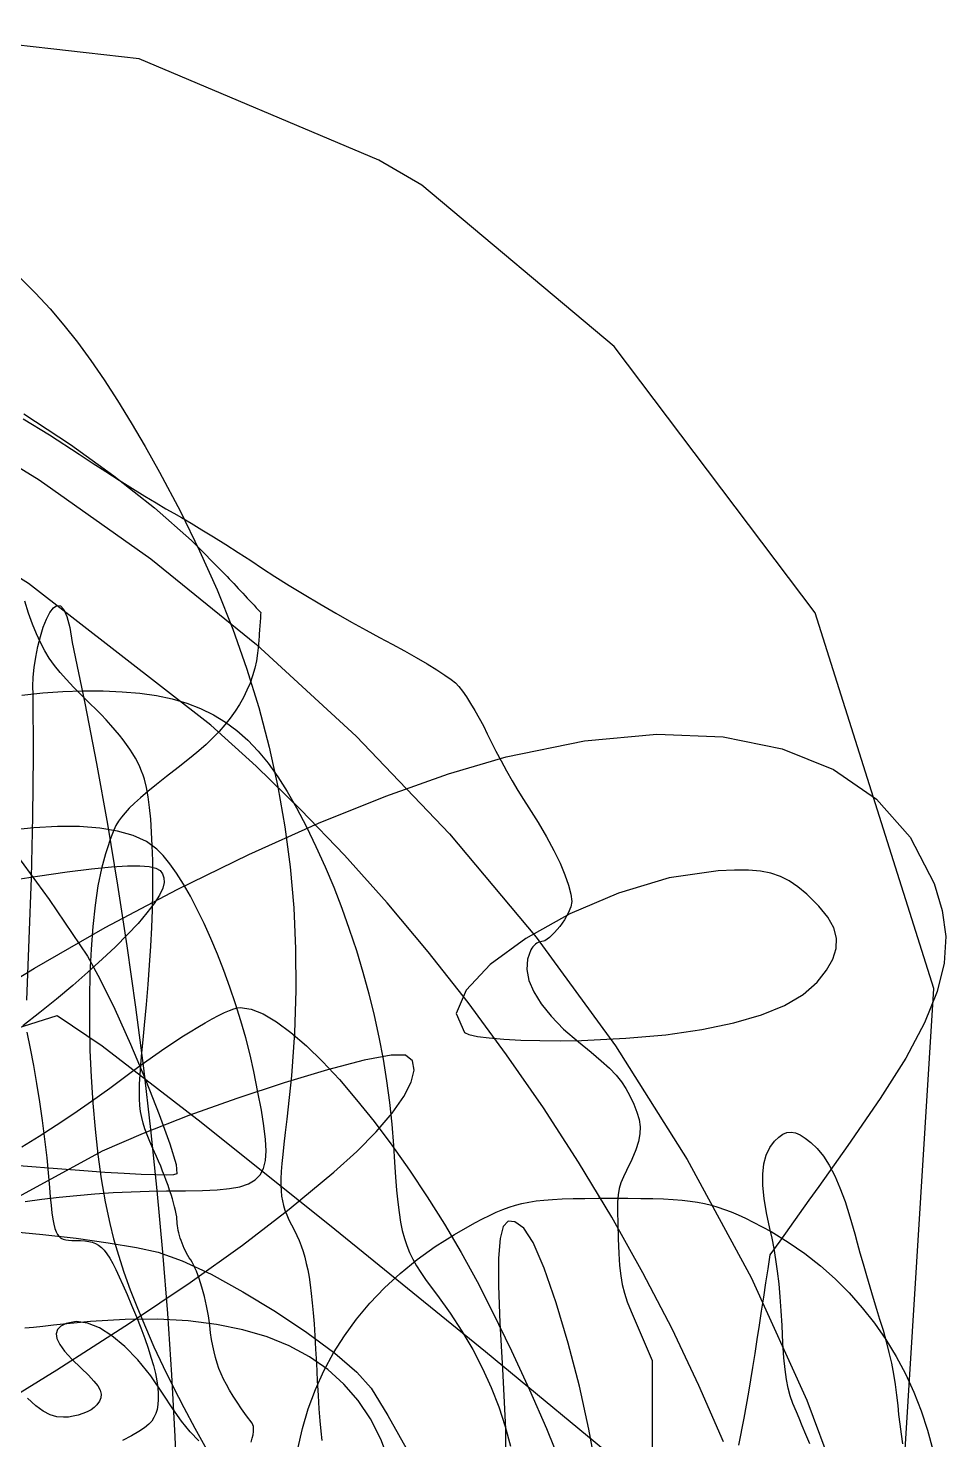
# Model space of a CAD drawing. Extents: x -75 to 75, y -75 to 75.
# Drawn here: x 42.74 to 75.1, y 24.55 to 74.33 of the extents above; entities that cross this region are included whole.
import ezdxf

# ---------------------------------------------------------------- set-up
doc = ezdxf.new("R2010")
doc.units = 0
for name, color, linetype in [('butterfly', 7, 'CONTINUOUS'), ('crown', 7, 'CONTINUOUS'), ('darth', 7, 'CONTINUOUS'), ('heart', 7, 'CONTINUOUS'), ('hellokitty', 7, 'CONTINUOUS'), ('ironman', 7, 'CONTINUOUS'), ('jackskellington', 7, 'CONTINUOUS'), ('mushroom', 7, 'CONTINUOUS'), ('nes', 7, 'CONTINUOUS'), ('stormtrooper', 7, 'CONTINUOUS'), ('thundercats', 7, 'CONTINUOUS')]:
    doc.layers.add(name, color=color, linetype=linetype)

msp = doc.modelspace()

# ---------------------------------------------------------------- linework, layer by layer
at = {"layer": 'butterfly', "color": 7}
for p, q in [((62.355072, 49.204818), (64.914842, 49.436263)), ((64.914842, 49.436263), (67.248859, 49.338594)), ((67.248859, 49.338594), (69.333152, 48.918921)), ((59.593534, 48.63715), (62.355072, 49.204818)), ((69.333152, 48.918921), (71.143743, 48.184345)), ((57.567155, 48.039381), (59.593534, 48.63715)), ((55.34901, 47.250827), (57.567155, 48.039381)), ((71.143743, 48.184345), (72.656655, 47.141974)), ((52.984183, 46.292643), (55.34901, 47.250827)), ((72.656655, 47.141974), (73.847918, 45.798909)), ((50.517772, 45.185985), (52.984183, 46.292643)), ((73.847918, 45.798909), (74.693549, 44.162263)), ((47.994869, 43.952008), (50.517772, 45.185985)), ((65.343021, 44.362294), (63.55846, 43.83061)), ((67.078826, 44.620567), (65.343021, 44.362294)), ((67.65356, 44.644217), (67.078826, 44.620567)), ((68.144102, 44.639758), (67.65356, 44.644217)), ((68.566115, 44.603052), (68.144102, 44.639758)), ((68.935256, 44.529906), (68.566115, 44.603052)), ((69.267191, 44.416145), (68.935256, 44.529906)), ((69.577579, 44.257592), (69.267191, 44.416145)), ((45.460567, 42.611867), (47.994869, 43.952008)), ((63.55846, 43.83061), (61.837587, 43.097196)), ((69.882089, 44.050071), (69.577579, 44.257592)), ((70.196374, 43.789411), (69.882089, 44.050071)), ((74.693549, 44.162263), (74.978175, 43.218515)), ((70.62647, 43.372196), (70.196374, 43.789411)), ((70.944777, 42.980331), (70.62647, 43.372196)), ((61.837587, 43.097196), (60.292852, 42.233726)), ((71.152289, 42.605404), (70.944777, 42.980331)), ((74.978175, 43.218515), (75.09992, 42.29704)), ((42.95996, 41.186715), (45.460567, 42.611867)), ((71.249994, 42.239006), (71.152289, 42.605404)), ((60.292852, 42.233726), (59.036698, 41.311875)), ((71.119992, 41.498159), (71.238903, 41.87273)), ((71.238903, 41.87273), (71.249994, 42.239006)), ((75.09992, 42.29704), (75.045214, 41.356686)), ((70.894259, 41.106883), (71.119992, 41.498159)), ((75.045214, 41.356686), (74.800494, 40.356316)), ((40.538138, 39.697708), (42.95996, 41.186715)), ((59.036698, 41.311875), (58.181579, 40.403317)), ((70.562707, 40.690498), (70.894259, 41.106883)), ((58.181579, 40.403317), (57.839932, 39.579728)), ((70.07109, 40.255754), (70.562707, 40.690498)), ((74.800494, 40.356316), (74.352187, 39.254774)), ((68.599558, 39.533822), (69.415383, 39.869869)), ((69.415383, 39.869869), (70.07109, 40.255754)), ((57.839932, 39.579728), (58.124211, 38.912783)), ((67.627593, 39.248596), (68.599558, 39.533822)), ((58.124211, 38.912783), (58.285343, 38.83883)), ((58.285343, 38.83883), (58.58197, 38.773831)), ((63.814593, 38.707692), (65.231134, 38.834548)), ((65.231134, 38.834548), (66.503457, 39.015176)), ((66.503457, 39.015176), (67.627593, 39.248596)), ((74.352187, 39.254774), (73.686732, 38.010922)), ((58.58197, 38.773831), (58.997147, 38.718927)), ((58.997147, 38.718927), (59.513913, 38.675256)), ((59.513913, 38.675256), (60.11532, 38.643949)), ((60.11532, 38.643949), (60.784407, 38.626141)), ((60.784407, 38.626141), (61.50422, 38.62298)), ((61.50422, 38.62298), (62.257816, 38.635593)), ((62.257816, 38.635593), (63.814593, 38.707692)), ((54.586282, 37.934479), (53.292652, 37.597241)), ((55.540803, 38.116747), (54.586282, 37.934479)), ((56.052912, 38.111385), (55.540803, 38.116747)), ((56.290388, 37.90751), (56.052912, 38.111385)), ((56.352463, 37.586739), (56.290388, 37.90751)), ((73.686732, 38.010922), (72.790561, 36.583614)), ((53.292652, 37.597241), (51.763227, 37.137684)), ((56.247716, 37.163045), (56.352463, 37.586739)), ((51.763227, 37.137684), (50.101317, 36.588469)), ((55.984721, 36.650394), (56.247716, 37.163045)), ((50.101317, 36.588469), (48.410221, 35.98225)), ((55.572065, 36.062756), (55.984721, 36.650394)), ((72.790561, 36.583614), (71.650106, 34.931697)), ((48.410221, 35.98225), (46.793254, 35.35168)), ((55.018319, 35.414102), (55.572065, 36.062756)), ((46.793254, 35.35168), (45.353726, 34.72942)), ((54.332065, 34.718405), (55.018319, 35.414102)), ((71.650106, 34.931697), (71.306385, 34.449416)), ((45.353726, 34.72942), (42.017117, 32.904574)), ((53.521878, 33.989637), (54.332065, 34.718405)), ((71.306385, 34.449416), (70.962664, 33.967129)), ((51.942766, 32.682632), (53.521878, 33.989637)), ((70.962664, 33.967129), (70.618945, 33.484845)), ((70.618945, 33.484845), (70.275224, 33.002564)), ((70.275224, 33.002564), (69.931503, 32.520278)), ((50.29441, 31.409124), (51.942766, 32.682632)), ((69.931503, 32.520278), (69.587782, 32.037994)), ((59.494301, 32.074821), (59.381243, 31.647827)), ((59.668887, 32.26122), (59.494301, 32.074821)), ((59.908756, 32.232036), (59.668887, 32.26122)), ((60.217671, 32.012292), (59.908756, 32.232036)), ((60.550064, 31.510495), (60.217671, 32.012292)), ((69.587782, 32.037994), (69.24406, 31.55571)), ((48.458899, 30.092088), (50.29441, 31.409124)), ((59.381243, 31.647827), (59.325947, 30.955217)), ((60.94178, 30.596594), (60.550064, 31.510495)), ((69.24406, 31.55571), (68.900339, 31.073426)), ((59.325947, 30.955217), (59.324536, 29.971972)), ((68.900339, 31.073426), (68.823631, 30.575831)), ((61.363603, 29.375763), (60.94178, 30.596594)), ((68.823631, 30.575831), (68.746923, 30.078237)), ((46.318325, 28.654513), (48.458899, 30.092088)), ((59.324536, 29.971972), (59.373476, 28.673075)), ((68.746923, 30.078237), (68.670221, 29.580645)), ((61.786321, 27.953166), (61.363603, 29.375763)), ((68.670221, 29.580645), (68.593513, 29.083054)), ((68.593513, 29.083054), (68.516805, 28.585462)), ((43.754779, 27.019377), (46.318325, 28.654513)), ((59.373476, 28.673075), (59.468893, 27.033508)), ((68.516805, 28.585462), (68.440097, 28.087868)), ((62.180724, 26.433972), (61.786321, 27.953166)), ((68.440097, 28.087868), (68.363392, 27.590276)), ((68.363392, 27.590276), (68.286686, 27.092681)), ((40.650352, 25.109661), (43.754779, 27.019377)), ((59.468893, 27.033508), (59.577856, 24.927729)), ((68.286686, 27.092681), (68.145646, 26.231726)), ((62.517599, 24.923352), (62.180724, 26.433972)), ((68.145646, 26.231726), (67.979722, 25.310011)), ((59.577856, 24.927729), (59.592362, 23.204427)), ((62.767729, 23.526479), (62.517599, 24.923352)), ((67.979722, 25.310011), (67.794999, 24.356184))]:
    msp.add_line(p, q, dxfattribs=at)
at = {"layer": 'crown', "color": 7}
for p, q in [((59.922102, 32.821126), (60.151422, 32.880543)), ((60.151422, 32.880543), (60.392276, 32.929683)), ((60.392276, 32.929683), (60.649968, 32.969502)), ((60.649968, 32.969502), (60.929805, 33.000939)), ((60.929805, 33.000939), (61.237086, 33.024928)), ((61.237086, 33.024928), (61.577121, 33.042425)), ((61.577121, 33.042425), (61.955212, 33.05442)), ((61.955212, 33.05442), (62.37666, 33.061786)), ((62.37666, 33.061786), (62.846771, 33.065539)), ((62.846771, 33.065539), (63.370852, 33.066386)), ((63.370852, 33.066386), (63.886436, 33.065257)), ((63.886436, 33.065257), (64.351069, 33.061221)), ((64.351069, 33.061221), (64.769757, 33.05346)), ((64.769757, 33.05346), (65.147509, 33.041099)), ((65.147509, 33.041099), (65.489322, 33.023319)), ((65.489322, 33.023319), (65.800216, 32.999245)), ((65.800216, 32.999245), (66.085178, 32.968023)), ((66.085178, 32.968023), (66.349228, 32.928797)), ((66.349228, 32.928797), (66.597366, 32.880723)), ((66.597366, 32.880723), (66.834602, 32.822944)), ((58.762889, 32.33683), (59.014098, 32.461804)), ((59.014098, 32.461804), (59.250315, 32.571777)), ((59.250315, 32.571777), (59.476854, 32.667691)), ((59.476854, 32.667691), (59.699014, 32.750489)), ((59.699014, 32.750489), (59.922102, 32.821126)), ((66.834602, 32.822944), (67.065937, 32.754612)), ((67.065937, 32.754612), (67.296377, 32.674868)), ((67.296377, 32.674868), (67.530932, 32.582858)), ((67.530932, 32.582858), (67.7746, 32.477733)), ((67.7746, 32.477733), (68.032396, 32.358638)), ((57.772314, 31.792505), (58.491397, 32.1959)), ((58.491397, 32.1959), (58.762889, 32.33683)), ((68.032396, 32.358638), (68.309318, 32.224718)), ((68.309318, 32.224718), (68.940672, 31.890586)), ((68.940672, 31.890586), (69.546447, 31.521894)), ((57.093598, 31.36107), (57.772314, 31.792505)), ((69.546447, 31.521894), (70.125649, 31.119978)), ((55.858952, 30.416576), (56.455668, 30.902216)), ((56.455668, 30.902216), (57.093598, 31.36107)), ((70.125649, 31.119978), (70.677289, 30.686186)), ((55.30388, 29.904772), (55.858952, 30.416576)), ((70.677289, 30.686186), (71.200368, 30.221849)), ((54.790873, 29.367429), (55.30388, 29.904772)), ((71.200368, 30.221849), (71.693902, 29.728315)), ((71.693902, 29.728315), (72.156887, 29.206921)), ((54.320358, 28.805183), (54.790873, 29.367429)), ((72.156887, 29.206921), (72.58834, 28.659006)), ((53.89276, 28.218658), (54.320358, 28.805183)), ((72.58834, 28.659006), (72.987261, 28.085915)), ((53.508506, 27.608482), (53.89276, 28.218658)), ((72.987261, 28.085915), (73.352657, 27.488983)), ((53.168019, 26.97528), (53.508506, 27.608482)), ((73.352657, 27.488983), (73.683543, 26.869554)), ((52.871731, 26.31968), (53.168019, 26.97528)), ((73.683543, 26.869554), (73.978917, 26.228971)), ((52.62006, 25.642313), (52.871731, 26.31968)), ((73.978917, 26.228971), (74.237791, 25.568569)), ((52.413433, 24.943799), (52.62006, 25.642313)), ((74.237791, 25.568569), (74.459169, 24.889694)), ((52.252285, 24.224776), (52.413433, 24.943799)), ((74.459169, 24.889694), (74.64206, 24.193683))]:
    msp.add_line(p, q, dxfattribs=at)
at = {"layer": 'darth', "color": 7}
for p, q in [((41.67698, 46.044361), (43.486392, 43.605444)), ((43.486392, 43.605444), (44.82837, 41.606521)), ((44.82837, 41.606521), (45.271278, 40.802854)), ((45.271278, 40.802854), (45.792415, 39.729771)), ((45.792415, 39.729771), (46.345698, 38.499576)), ((46.345698, 38.499576), (46.88505, 37.224561)), ((46.88505, 37.224561), (47.364388, 36.017028)), ((47.364388, 36.017028), (47.737632, 34.989276)), ((47.737632, 34.989276), (47.9587, 34.253602)), ((43.922459, 34.0944), (42.414077, 34.212612)), ((44.708307, 34.030308), (43.922459, 34.0944)), ((45.447887, 33.976968), (44.708307, 34.030308)), ((46.124554, 33.935089), (45.447887, 33.976968)), ((46.72166, 33.905373), (46.124554, 33.935089)), ((47.222557, 33.888525), (46.72166, 33.905373)), ((47.610595, 33.885251), (47.222557, 33.888525)), ((47.869128, 33.896286), (47.610595, 33.885251)), ((47.981503, 33.922307), (47.869128, 33.896286)), ((47.9587, 34.253602), (47.981503, 33.922307)), ((42.159157, 31.89942), (43.263453, 31.791399)), ((43.263453, 31.791399), (44.429223, 31.653127)), ((44.429223, 31.653127), (45.559534, 31.495122)), ((45.559534, 31.495122), (46.557458, 31.3279)), ((46.557458, 31.3279), (47.326053, 31.161979)), ((47.326053, 31.161979), (48.16847, 30.864742)), ((48.16847, 30.864742), (49.19045, 30.383948)), ((49.19045, 30.383948), (50.315921, 29.768205)), ((50.315921, 29.768205), (51.468802, 29.066112)), ((51.468802, 29.066112), (52.573016, 28.326266)), ((43.77134, 28.433711), (43.724517, 28.289893)), ((43.89019, 28.551988), (43.77134, 28.433711)), ((44.079914, 28.648152), (43.89019, 28.551988)), ((44.435217, 28.713887), (44.079914, 28.648152)), ((44.828494, 28.659387), (44.435217, 28.713887)), ((45.251099, 28.49094), (44.828494, 28.659387)), ((45.694383, 28.214836), (45.251099, 28.49094)), ((43.724517, 28.289893), (43.750876, 28.117094)), ((43.750876, 28.117094), (43.85157, 27.911888)), ((43.85157, 27.911888), (44.027753, 27.670833)), ((46.149703, 27.837361), (45.694383, 28.214836)), ((52.573016, 28.326266), (53.552488, 27.597275)), ((44.027753, 27.670833), (44.280582, 27.390502)), ((44.280582, 27.390502), (44.611208, 27.067456)), ((46.608407, 27.364809), (46.149703, 27.837361)), ((53.552488, 27.597275), (54.331139, 26.927737)), ((44.611208, 27.067456), (44.863594, 26.824632)), ((47.061851, 26.803466), (46.608407, 27.364809)), ((54.331139, 26.927737), (54.832896, 26.366256)), ((44.863594, 26.824632), (45.057368, 26.619547)), ((45.057368, 26.619547), (45.195606, 26.444987)), ((45.195606, 26.444987), (45.281384, 26.293736)), ((47.501389, 26.159621), (47.061851, 26.803466)), ((43.010799, 25.744424), (42.71654, 26.010235)), ((45.254754, 25.907698), (45.161482, 25.77754)), ((45.307879, 26.032305), (45.254754, 25.907698)), ((45.281384, 26.293736), (45.317785, 26.158579)), ((45.317785, 26.158579), (45.307879, 26.032305)), ((47.837237, 25.643151), (47.501389, 26.159621)), ((54.832896, 26.366256), (55.426429, 25.408103)), ((43.273833, 25.553805), (43.010799, 25.744424)), ((43.516948, 25.429114), (43.273833, 25.553805)), ((43.751455, 25.36109), (43.516948, 25.429114)), ((44.502948, 25.415395), (44.331828, 25.374975)), ((44.667345, 25.468874), (44.502948, 25.415395)), ((44.820208, 25.533621), (44.667345, 25.468874)), ((44.956724, 25.607843), (44.820208, 25.533621)), ((45.072086, 25.689746), (44.956724, 25.607843)), ((45.161482, 25.77754), (45.072086, 25.689746)), ((48.149544, 25.204747), (47.837237, 25.643151)), ((55.426429, 25.408103), (56.172063, 24.058183)), ((43.988657, 25.340488), (43.751455, 25.36109)), ((44.158795, 25.349406), (43.988657, 25.340488)), ((44.331828, 25.374975), (44.158795, 25.349406)), ((48.45247, 24.830811), (48.149544, 25.204747)), ((48.760182, 24.507754), (48.45247, 24.830811))]:
    msp.add_line(p, q, dxfattribs=at)
at = {"layer": 'heart', "color": 7}
for p, q in [((46.654875, 73.25872), (37.032861, 74.334692)), ((55.112722, 69.678025), (46.654875, 73.25872)), ((56.620847, 68.8049), (55.112722, 69.678025)), ((63.403, 63.107539), (56.620847, 68.8049)), ((70.499043, 53.713132), (63.403, 63.107539)), ((74.67425, 40.468025), (70.499043, 53.713132)), ((73.536542, 22.070664), (74.67425, 40.468025))]:
    msp.add_line(p, q, dxfattribs=at)
at = {"layer": 'hellokitty', "color": 7}
for p, q in [((42.518257, 50.815819), (43.254281, 50.887638)), ((43.254281, 50.887638), (43.967959, 50.935568)), ((43.967959, 50.935568), (44.660109, 50.959811)), ((44.660109, 50.959811), (45.380013, 50.960376)), ((45.380013, 50.960376), (46.053158, 50.934044)), ((46.053158, 50.934044), (46.682457, 50.879135)), ((46.682457, 50.879135), (47.270825, 50.794068)), ((47.270825, 50.794068), (47.821173, 50.677247)), ((47.821173, 50.677247), (48.336414, 50.527085)), ((48.336414, 50.527085), (48.819463, 50.34199)), ((48.819463, 50.34199), (49.273234, 50.120367)), ((49.273234, 50.120367), (49.70064, 49.860626)), ((49.70064, 49.860626), (50.104593, 49.56118)), ((50.104593, 49.56118), (50.488009, 49.22043)), ((50.488009, 49.22043), (50.8538, 48.836789)), ((50.8538, 48.836789), (51.204882, 48.408666)), ((51.204882, 48.408666), (51.544164, 47.934468)), ((51.544164, 47.934468), (51.874561, 47.412602)), ((51.874561, 47.412602), (52.198987, 46.841478)), ((52.198987, 46.841478), (52.553094, 46.162874)), ((42.937009, 46.131361), (42.036091, 46.033896)), ((43.778957, 46.179097), (42.937009, 46.131361)), ((44.556401, 46.176274), (43.778957, 46.179097)), ((45.263805, 46.122364), (44.556401, 46.176274)), ((45.895638, 46.016539), (45.263805, 46.122364)), ((46.446369, 45.858072), (45.895638, 46.016539)), ((46.91047, 45.646238), (46.446369, 45.858072)), ((52.553094, 46.162874), (52.890671, 45.467945)), ((47.282402, 45.380309), (46.91047, 45.646238)), ((47.506004, 45.15222), (47.282402, 45.380309)), ((52.890671, 45.467945), (53.211256, 44.758294)), ((47.737807, 44.867144), (47.506004, 45.15222)), ((47.975763, 44.529798), (47.737807, 44.867144)), ((48.217816, 44.144906), (47.975763, 44.529798)), ((53.211256, 44.758294), (53.514391, 44.035523)), ((48.461919, 43.717179), (48.217816, 44.144906)), ((53.514391, 44.035523), (53.79961, 43.301243)), ((48.706016, 43.25134), (48.461919, 43.717179)), ((48.948052, 42.752103), (48.706016, 43.25134)), ((53.79961, 43.301243), (54.066454, 42.557059)), ((49.18598, 42.224192), (48.948052, 42.752103)), ((54.066454, 42.557059), (54.31446, 41.804573)), ((49.417746, 41.672318), (49.18598, 42.224192)), ((49.641297, 41.101205), (49.417746, 41.672318)), ((54.31446, 41.804573), (54.54317, 41.045395)), ((49.854581, 40.515568), (49.641297, 41.101205)), ((54.54317, 41.045395), (54.752119, 40.281129)), ((50.055546, 39.920124), (49.854581, 40.515568)), ((50.242137, 39.319598), (50.055546, 39.920124)), ((54.752119, 40.281129), (54.940849, 39.513383)), ((54.940849, 39.513383), (55.108898, 38.74376)), ((50.412306, 38.718699), (50.242137, 39.319598)), ((50.564, 38.122152), (50.412306, 38.718699)), ((55.108898, 38.74376), (55.255803, 37.973864)), ((50.695163, 37.534669), (50.564, 38.122152)), ((55.255803, 37.973864), (55.381102, 37.205308)), ((50.842872, 36.810566), (50.695163, 37.534669)), ((55.381102, 37.205308), (55.484339, 36.439689)), ((50.964736, 36.174609), (50.842872, 36.810566)), ((55.484339, 36.439689), (55.565046, 35.678618)), ((51.056568, 35.621081), (50.964736, 36.174609)), ((51.114184, 35.144264), (51.056568, 35.621081)), ((55.565046, 35.678618), (55.622766, 34.923702)), ((51.133403, 34.738445), (51.114184, 35.144264)), ((55.622766, 34.923702), (55.65992, 34.337326)), ((51.039892, 34.11693), (51.110035, 34.397908)), ((51.110035, 34.397908), (51.133403, 34.738445)), ((50.742545, 33.710801), (50.91879, 33.8898)), ((50.91879, 33.8898), (51.039892, 34.11693)), ((55.65992, 34.337326), (55.696558, 33.813984)), ((48.887693, 33.337672), (49.402433, 33.361774)), ((49.402433, 33.361774), (49.841102, 33.40542)), ((49.841102, 33.40542), (50.207886, 33.474327)), ((50.207886, 33.474327), (50.506974, 33.574217)), ((50.506974, 33.574217), (50.742545, 33.710801)), ((55.696558, 33.813984), (55.734495, 33.347485)), ((42.633573, 32.950015), (43.220821, 33.029954)), ((43.220821, 33.029954), (43.831575, 33.102406)), ((43.831575, 33.102406), (44.459116, 33.166391)), ((44.459116, 33.166391), (45.096718, 33.220937)), ((45.096718, 33.220937), (45.737656, 33.265065)), ((45.737656, 33.265065), (46.37521, 33.297794)), ((46.37521, 33.297794), (47.002655, 33.318142)), ((47.002655, 33.318142), (47.613265, 33.325141)), ((47.613265, 33.325141), (48.292698, 33.327399)), ((48.292698, 33.327399), (48.887693, 33.337672)), ((55.734495, 33.347485), (55.775541, 32.931633)), ((55.775541, 32.931633), (55.821518, 32.560237)), ((55.821518, 32.560237), (55.874234, 32.227097)), ((55.874234, 32.227097), (55.935505, 31.926025)), ((55.935505, 31.926025), (56.007147, 31.650824)), ((56.007147, 31.650824), (56.090975, 31.3953)), ((56.090975, 31.3953), (56.188799, 31.153261)), ((56.188799, 31.153261), (56.302439, 30.918514)), ((56.302439, 30.918514), (56.433703, 30.684859)), ((56.433703, 30.684859), (56.584413, 30.446111)), ((56.584413, 30.446111), (56.756376, 30.19607)), ((56.756376, 30.19607), (56.951412, 29.928543)), ((56.951412, 29.928543), (57.171333, 29.637338)), ((57.171333, 29.637338), (57.623845, 29.013935)), ((57.623845, 29.013935), (58.039689, 28.377329)), ((42.924662, 28.508475), (42.626557, 28.479019)), ((43.260487, 28.545872), (42.924662, 28.508475)), ((43.636627, 28.590802), (43.260487, 28.545872)), ((44.935628, 28.722687), (43.636627, 28.590802)), ((46.15918, 28.791213), (44.935628, 28.722687)), ((47.307887, 28.796096), (46.15918, 28.791213)), ((48.382355, 28.73706), (47.307887, 28.796096)), ((49.383194, 28.613817), (48.382355, 28.73706)), ((50.31101, 28.42608), (49.383194, 28.613817)), ((51.166406, 28.173567), (50.31101, 28.42608)), ((51.949993, 27.855994), (51.166406, 28.173567)), ((58.039689, 28.377329), (58.418696, 27.728198)), ((52.662376, 27.473077), (51.949993, 27.855994)), ((53.304163, 27.02453), (52.662376, 27.473077)), ((58.418696, 27.728198), (58.760704, 27.067216)), ((53.87596, 26.51007), (53.304163, 27.02453)), ((58.760704, 27.067216), (59.065541, 26.395068)), ((54.378372, 25.929412), (53.87596, 26.51007)), ((59.065541, 26.395068), (59.333043, 25.71242)), ((54.812006, 25.282274), (54.378372, 25.929412)), ((59.333043, 25.71242), (59.563045, 25.019954)), ((55.177473, 24.56837), (54.812006, 25.282274)), ((59.563045, 25.019954), (59.755382, 24.318344)), ((55.475375, 23.787416), (55.177473, 24.56837))]:
    msp.add_line(p, q, dxfattribs=at)
at = {"layer": 'ironman', "color": 7}
for p, q in [((43.505642, 53.724367), (43.62954, 53.889075)), ((43.62954, 53.889075), (43.754633, 53.971627)), ((43.754633, 53.971627), (43.878026, 53.958081)), ((43.878026, 53.958081), (43.996824, 53.834513)), ((43.996824, 53.834513), (44.108133, 53.586978)), ((43.273001, 53.204237), (43.38583, 53.491443)), ((43.38583, 53.491443), (43.505642, 53.724367)), ((44.108133, 53.586978), (44.209061, 53.201542)), ((43.079862, 52.52273), (43.170046, 52.876684)), ((43.170046, 52.876684), (43.273001, 53.204237)), ((44.209061, 53.201542), (44.296714, 52.664264)), ((43.005341, 52.156304), (43.079862, 52.52273)), ((44.296714, 52.664264), (44.737082, 50.533213)), ((42.914866, 51.441787), (42.949376, 51.791342)), ((42.949376, 51.791342), (43.005341, 52.156304)), ((42.904706, 51.121575), (42.914866, 51.441787)), ((42.921781, 50.844639), (42.904706, 51.121575)), ((42.929796, 48.685162), (42.921781, 50.844639)), ((44.737082, 50.533213), (45.149984, 48.39738)), ((42.905892, 46.525838), (42.929796, 48.685162)), ((45.149984, 48.39738), (45.535534, 46.257027)), ((42.854807, 44.366654), (42.905892, 46.525838)), ((45.535534, 46.257027), (45.89384, 44.112417)), ((42.781262, 42.207592), (42.854807, 44.366654)), ((45.89384, 44.112417), (46.225014, 41.96382)), ((42.689983, 40.048637), (42.781262, 42.207592)), ((46.225014, 41.96382), (46.529171, 39.811492)), ((46.529171, 39.811492), (46.806414, 37.655703)), ((46.806414, 37.655703), (47.056864, 35.496714)), ((47.056864, 35.496714), (47.280624, 33.334788)), ((47.280624, 33.334788), (47.477813, 31.170191)), ((47.477813, 31.170191), (47.648537, 29.003188)), ((47.648537, 29.003188), (47.792911, 26.834039)), ((47.792911, 26.834039), (47.911041, 24.663011)), ((47.911041, 24.663011), (48.003045, 22.490365))]:
    msp.add_line(p, q, dxfattribs=at)
at = {"layer": 'jackskellington', "color": 7}
for p, q in [((42.560723, 60.561542), (43.494108, 59.988103)), ((43.494108, 59.988103), (44.538908, 59.309116)), ((44.538908, 59.309116), (45.000014, 59.006641)), ((45.000014, 59.006641), (45.476087, 58.699214)), ((45.476087, 58.699214), (45.95342, 58.395362)), ((45.95342, 58.395362), (46.418319, 58.103623)), ((46.418319, 58.103623), (46.857076, 57.832529)), ((46.857076, 57.832529), (47.255992, 57.590617)), ((47.255992, 57.590617), (47.601367, 57.386415)), ((47.601367, 57.386415), (47.879497, 57.228461)), ((47.879497, 57.228461), (48.153258, 57.073219)), ((48.153258, 57.073219), (48.486111, 56.876786)), ((48.486111, 56.876786), (48.865231, 56.647159)), ((48.865231, 56.647159), (49.277795, 56.392318)), ((49.277795, 56.392318), (49.710981, 56.120259)), ((49.710981, 56.120259), (50.151961, 55.838968)), ((50.151961, 55.838968), (50.587913, 55.556435)), ((50.587913, 55.556435), (51.006017, 55.280647)), ((51.006017, 55.280647), (51.44455, 54.994971)), ((51.44455, 54.994971), (51.939057, 54.684089)), ((51.939057, 54.684089), (52.47261, 54.357984)), ((52.47261, 54.357984), (53.02828, 54.026627)), ((53.02828, 54.026627), (53.589137, 53.7)), ((53.589137, 53.7), (54.138254, 53.388074)), ((54.138254, 53.388074), (54.658697, 53.100831)), ((54.658697, 53.100831), (55.133542, 52.848242)), ((55.133542, 52.848242), (55.578694, 52.612504)), ((55.578694, 52.612504), (56.014041, 52.373553)), ((56.014041, 52.373553), (56.428626, 52.137976)), ((56.428626, 52.137976), (56.81148, 51.912365)), ((56.81148, 51.912365), (57.151645, 51.703311)), ((57.151645, 51.703311), (57.438157, 51.517406)), ((57.438157, 51.517406), (57.660052, 51.361238)), ((57.660052, 51.361238), (57.806367, 51.241398)), ((57.806367, 51.241398), (57.923227, 51.11627)), ((57.923227, 51.11627), (58.054584, 50.950506)), ((58.054584, 50.950506), (58.196548, 50.750315)), ((58.196548, 50.750315), (58.345225, 50.521912)), ((58.345225, 50.521912), (58.496722, 50.271499)), ((58.496722, 50.271499), (58.647147, 50.00529)), ((58.647147, 50.00529), (58.792607, 49.729492)), ((58.792607, 49.729492), (58.929211, 49.450312)), ((58.929211, 49.450312), (59.069952, 49.160848)), ((59.069952, 49.160848), (59.234742, 48.839464)), ((59.234742, 48.839464), (59.417579, 48.496863)), ((59.417579, 48.496863), (59.612462, 48.143753)), ((59.612462, 48.143753), (59.813393, 47.790834)), ((59.813393, 47.790834), (60.014364, 47.448817)), ((60.014364, 47.448817), (60.209379, 47.128405)), ((60.209379, 47.128405), (60.392434, 46.840301)), ((60.392434, 46.840301), (60.723927, 46.314676)), ((60.723927, 46.314676), (61.020305, 45.80912)), ((61.020305, 45.80912), (61.278855, 45.329565)), ((61.278855, 45.329565), (61.496857, 44.88195)), ((61.496857, 44.88195), (61.671592, 44.472202)), ((61.671592, 44.472202), (61.800345, 44.106262)), ((61.800345, 44.106262), (61.880397, 43.790057)), ((61.876697, 43.345171), (61.786256, 43.126149)), ((61.909029, 43.529527), (61.876697, 43.345171)), ((61.880397, 43.790057), (61.909029, 43.529527)), ((61.651786, 42.890719), (61.487369, 42.657144)), ((61.786256, 43.126149), (61.651786, 42.890719)), ((61.307088, 42.443685), (61.125027, 42.268606)), ((61.487369, 42.657144), (61.307088, 42.443685)), ((60.463399, 41.825353), (60.344301, 41.49471)), ((60.497678, 41.881854), (60.463399, 41.825353)), ((60.537465, 41.934567), (60.497678, 41.881854)), ((60.581337, 41.982334), (60.537465, 41.934567)), ((60.627858, 42.024004), (60.581337, 41.982334)), ((60.675605, 42.058423), (60.627858, 42.024004)), ((60.723142, 42.084444), (60.675605, 42.058423)), ((60.769046, 42.100898), (60.723142, 42.084444)), ((60.811884, 42.106627), (60.769046, 42.100898)), ((60.955264, 42.150165), (60.811884, 42.106627)), ((61.125027, 42.268606), (60.955264, 42.150165)), ((60.344301, 41.49471), (60.323219, 41.135588)), ((60.323219, 41.135588), (60.398313, 40.751506)), ((60.398313, 40.751506), (60.567759, 40.345972)), ((60.567759, 40.345972), (60.829732, 39.922498)), ((60.829732, 39.922498), (61.182402, 39.484596)), ((61.182402, 39.484596), (61.623942, 39.035778)), ((61.623942, 39.035778), (62.152524, 38.579558)), ((62.152524, 38.579558), (62.59372, 38.22052)), ((62.59372, 38.22052), (62.952066, 37.915401)), ((62.952066, 37.915401), (63.24068, 37.649432)), ((63.24068, 37.649432), (63.472672, 37.407844)), ((63.472672, 37.407844), (63.661152, 37.175869)), ((63.661152, 37.175869), (63.819236, 36.938737)), ((63.819236, 36.938737), (63.960031, 36.681681)), ((63.960031, 36.681681), (64.096652, 36.389931)), ((64.096652, 36.389931), (64.210232, 36.105476)), ((64.210232, 36.105476), (64.28497, 35.843258)), ((64.28497, 35.843258), (64.319531, 35.590977)), ((64.319531, 35.590977), (64.312588, 35.336336)), ((69.355597, 35.322013), (69.499438, 35.381181)), ((69.499438, 35.381181), (69.645996, 35.397719)), ((69.645996, 35.397719), (69.799443, 35.371501)), ((69.799443, 35.371501), (69.963964, 35.302371)), ((64.262804, 35.067037), (64.168853, 34.77078)), ((64.312588, 35.336336), (64.262804, 35.067037)), ((68.770788, 34.590917), (68.894297, 34.856217)), ((68.894297, 34.856217), (69.05934, 35.076322)), ((69.05934, 35.076322), (69.210293, 35.220348)), ((69.210293, 35.220348), (69.355597, 35.322013)), ((69.963964, 35.302371), (70.143737, 35.190204)), ((70.143737, 35.190204), (70.342943, 35.034863)), ((70.342943, 35.034863), (70.568727, 34.816325)), ((64.029401, 34.435271), (63.843114, 34.048209)), ((64.168853, 34.77078), (64.029401, 34.435271)), ((68.688766, 34.279527), (68.770788, 34.590917)), ((70.568727, 34.816325), (70.783241, 34.549342)), ((70.783241, 34.549342), (70.98748, 34.231845)), ((63.843114, 34.048209), (63.731326, 33.817964)), ((68.648182, 33.921155), (68.688766, 34.279527)), ((68.649029, 33.514908), (68.648182, 33.921155)), ((70.98748, 34.231845), (71.182439, 33.861759)), ((71.182439, 33.861759), (71.369115, 33.437009)), ((63.585883, 33.410562), (63.546699, 33.188281)), ((63.646504, 33.612935), (63.585883, 33.410562)), ((63.731326, 33.817964), (63.646504, 33.612935)), ((68.691184, 33.059892), (68.649029, 33.514908)), ((71.369115, 33.437009), (71.548504, 32.955526)), ((63.526182, 32.923525), (63.521582, 32.593734)), ((63.546699, 33.188281), (63.526182, 32.923525)), ((68.774643, 32.555217), (68.691184, 33.059892)), ((71.548504, 32.955526), (71.721596, 32.415237)), ((63.521582, 32.593734), (63.530105, 32.176342)), ((68.899354, 31.999984), (68.774643, 32.555217)), ((71.721596, 32.415237), (71.889391, 31.814067)), ((63.530105, 32.176342), (63.549014, 31.648787)), ((68.977764, 31.659965), (68.899354, 31.999984)), ((63.549014, 31.648787), (63.572269, 31.121006)), ((69.048991, 31.295317), (68.977764, 31.659965)), ((71.889391, 31.814067), (71.974092, 31.497555)), ((71.974092, 31.497555), (72.073183, 31.13939)), ((63.572269, 31.121006), (63.599842, 30.692166)), ((69.113056, 30.905907), (69.048991, 31.295317)), ((69.169974, 30.491597), (69.113056, 30.905907)), ((72.073183, 31.13939), (72.183063, 30.751904)), ((63.599842, 30.692166), (63.637538, 30.334743)), ((69.219761, 30.05225), (69.169974, 30.491597)), ((72.183063, 30.751904), (72.300129, 30.347435)), ((63.637538, 30.334743), (63.691186, 30.021205)), ((63.691186, 30.021205), (63.766604, 29.724025)), ((69.262433, 29.587729), (69.219761, 30.05225)), ((72.300129, 30.347435), (72.420771, 29.938317)), ((72.420771, 29.938317), (72.54139, 29.53689)), ((63.766604, 29.724025), (63.869615, 29.415669)), ((63.869615, 29.415669), (64.00603, 29.068615)), ((69.29801, 29.097901), (69.262433, 29.587729)), ((72.54139, 29.53689), (72.658382, 29.155486)), ((64.00603, 29.068615), (64.181671, 28.655329)), ((69.326509, 28.582626), (69.29801, 29.097901)), ((72.658382, 29.155486), (72.768135, 28.806445)), ((64.181671, 28.655329), (64.252486, 28.491733)), ((64.252486, 28.491733), (64.323299, 28.328135)), ((69.358761, 27.95296), (69.326509, 28.582626)), ((72.768135, 28.806445), (72.889689, 28.409197)), ((72.889689, 28.409197), (72.999168, 28.016846)), ((64.323299, 28.328135), (64.394114, 28.164539)), ((64.394114, 28.164539), (64.464929, 28.00094)), ((64.464929, 28.00094), (64.535741, 27.837344)), ((69.392272, 27.439871), (69.358761, 27.95296)), ((72.999168, 28.016846), (73.096614, 27.629163)), ((64.535741, 27.837344), (64.606557, 27.673749)), ((64.606557, 27.673749), (64.677369, 27.51015)), ((64.677369, 27.51015), (64.748184, 27.346554)), ((69.430821, 27.020492), (69.392272, 27.439871)), ((73.096614, 27.629163), (73.182085, 27.245914)), ((64.748184, 27.346554), (64.748184, 27.069762)), ((64.748184, 27.069762), (64.748184, 26.792967)), ((69.478195, 26.671953), (69.430821, 27.020492)), ((73.182085, 27.245914), (73.255618, 26.86687)), ((64.748184, 26.792967), (64.748184, 26.516175)), ((64.748184, 26.516175), (64.748184, 26.239383)), ((69.538175, 26.371383), (69.478195, 26.671953)), ((73.255618, 26.86687), (73.317267, 26.491794)), ((73.317267, 26.491794), (73.367076, 26.12046)), ((64.748184, 26.239383), (64.748184, 25.96259)), ((64.748184, 25.96259), (64.748184, 25.685795)), ((69.614542, 26.095918), (69.538175, 26.371383)), ((69.711076, 25.822687), (69.614542, 26.095918)), ((73.367076, 26.12046), (73.4051, 25.752634)), ((64.748184, 25.685795), (64.748184, 25.409003)), ((64.748184, 25.409003), (64.748184, 25.132211)), ((69.831565, 25.528818), (69.711076, 25.822687)), ((69.926053, 25.307002), (69.831565, 25.528818)), ((73.4051, 25.752634), (73.436601, 25.437118)), ((73.436601, 25.437118), (73.477117, 25.099735)), ((64.748184, 25.132211), (64.748184, 24.855418)), ((70.039436, 25.038329), (69.926053, 25.307002)), ((70.167429, 24.733089), (70.039436, 25.038329)), ((73.477117, 25.099735), (73.524962, 24.750951)), ((64.748184, 24.855418), (64.748184, 24.578623)), ((64.748184, 24.578623), (64.748184, 24.301831)), ((70.305752, 24.401582), (70.167429, 24.733089)), ((73.524962, 24.750951), (73.578458, 24.401224))]:
    msp.add_line(p, q, dxfattribs=at)
at = {"layer": 'mushroom', "color": 7}
for p, q in [((42.590342, 60.72838), (44.227883, 59.656653)), ((44.227883, 59.656653), (45.764546, 58.551727)), ((45.764546, 58.551727), (47.190762, 57.418196)), ((47.190762, 57.418196), (48.496965, 56.260653)), ((48.496965, 56.260653), (49.673589, 55.083685)), ((49.673589, 55.083685), (49.752992, 54.998803)), ((49.752992, 54.998803), (49.832395, 54.913919)), ((49.832395, 54.913919), (49.911799, 54.829038)), ((49.911799, 54.829038), (49.991202, 54.744154)), ((49.991202, 54.744154), (50.070605, 54.659273)), ((50.070605, 54.659273), (50.150008, 54.574389)), ((50.150008, 54.574389), (50.229412, 54.489508)), ((50.229412, 54.489508), (50.308815, 54.404624)), ((50.308815, 54.404624), (50.388221, 54.319743)), ((50.388221, 54.319743), (50.467624, 54.234859)), ((50.467624, 54.234859), (50.547027, 54.149978)), ((50.547027, 54.149978), (50.626431, 54.065094)), ((50.626431, 54.065094), (50.705834, 53.980213)), ((50.705834, 53.980213), (50.785237, 53.895329)), ((50.785237, 53.895329), (50.86464, 53.810448)), ((50.86464, 53.810448), (50.944043, 53.725564)), ((50.912717, 53.292076), (50.907496, 53.219827)), ((50.917938, 53.364322), (50.912717, 53.292076)), ((50.923159, 53.436571), (50.917938, 53.364322)), ((50.92838, 53.50882), (50.923159, 53.436571)), ((50.933601, 53.581069), (50.92838, 53.50882)), ((50.938822, 53.653315), (50.933601, 53.581069)), ((50.944043, 53.725564), (50.938822, 53.653315)), ((50.876169, 52.786336), (50.870948, 52.71409)), ((50.88139, 52.858585), (50.876169, 52.786336)), ((50.886611, 52.930834), (50.88139, 52.858585)), ((50.891832, 53.003083), (50.886611, 52.930834)), ((50.897053, 53.075329), (50.891832, 53.003083)), ((50.902275, 53.147578), (50.897053, 53.075329)), ((50.907496, 53.219827), (50.902275, 53.147578)), ((50.83265, 52.294491), (50.78918, 52.023879)), ((50.860506, 52.569593), (50.83265, 52.294491)), ((50.865727, 52.641841), (50.860506, 52.569593)), ((50.870948, 52.71409), (50.865727, 52.641841)), ((50.78918, 52.023879), (50.73, 51.757617)), ((50.655034, 51.495565), (50.564195, 51.237591)), ((50.73, 51.757617), (50.655034, 51.495565)), ((50.457402, 50.983552), (50.334573, 50.733311)), ((50.564195, 51.237591), (50.457402, 50.983552)), ((50.195624, 50.486731), (50.040472, 50.243675)), ((50.334573, 50.733311), (50.195624, 50.486731)), ((49.869034, 50.004004), (49.681229, 49.76758)), ((50.040472, 50.243675), (49.869034, 50.004004)), ((49.25618, 49.303923), (49.018771, 49.076415)), ((49.47697, 49.534264), (49.25618, 49.303923)), ((49.681229, 49.76758), (49.47697, 49.534264)), ((48.764664, 48.851603), (48.493776, 48.629347)), ((49.018771, 49.076415), (48.764664, 48.851603)), ((48.493776, 48.629347), (48.02709, 48.260121)), ((47.619872, 47.937016), (47.267312, 47.654597)), ((48.02709, 48.260121), (47.619872, 47.937016)), ((46.964597, 47.407438), (46.70692, 47.190107)), ((47.267312, 47.654597), (46.964597, 47.407438)), ((46.307423, 46.823212), (46.155983, 46.662789)), ((46.489465, 46.997177), (46.307423, 46.823212)), ((46.70692, 47.190107), (46.489465, 46.997177)), ((45.925669, 46.360842), (45.83717, 46.208456)), ((46.030334, 46.510476), (45.925669, 46.360842)), ((46.155983, 46.662789), (46.030334, 46.510476)), ((45.689444, 45.873718), (45.62059, 45.6805)), ((45.760033, 46.047891), (45.689444, 45.873718)), ((45.83717, 46.208456), (45.760033, 46.047891)), ((45.548663, 45.462817), (45.46885, 45.215231)), ((45.62059, 45.6805), (45.548663, 45.462817)), ((45.46885, 45.215231), (45.325453, 44.692816)), ((45.325453, 44.692816), (45.202938, 44.085228)), ((45.202938, 44.085228), (45.101191, 43.402369)), ((45.101191, 43.402369), (45.020097, 42.654135)), ((45.020097, 42.654135), (44.959544, 41.850426)), ((44.959544, 41.850426), (44.919423, 41.00114)), ((44.919423, 41.00114), (44.899611, 40.116176)), ((44.899611, 40.116176), (44.899893, 39.205433)), ((44.899893, 39.205433), (44.920383, 38.278813)), ((44.920383, 38.278813), (44.960853, 37.346207)), ((44.960853, 37.346207), (45.02119, 36.417521)), ((45.02119, 36.417521), (45.101281, 35.502652)), ((45.101281, 35.502652), (45.201016, 34.611496)), ((45.201016, 34.611496), (45.32028, 33.753956)), ((45.32028, 33.753956), (45.458959, 32.939928)), ((45.458959, 32.939928), (45.616944, 32.179311)), ((45.616944, 32.179311), (45.754042, 31.634207)), ((45.754042, 31.634207), (45.921546, 31.059984)), ((45.921546, 31.059984), (46.118382, 30.458904)), ((46.118382, 30.458904), (46.343471, 29.833223)), ((46.343471, 29.833223), (46.595727, 29.185198)), ((46.595727, 29.185198), (46.874077, 28.517085)), ((46.874077, 28.517085), (47.177438, 27.831144)), ((47.177438, 27.831144), (47.504728, 27.129627)), ((47.504728, 27.129627), (47.854873, 26.414795)), ((47.854873, 26.414795), (48.226791, 25.688905)), ((48.226791, 25.688905), (48.619402, 24.954213)), ((48.619402, 24.954213), (49.031627, 24.212976))]:
    msp.add_line(p, q, dxfattribs=at)
at = {"layer": 'nes', "color": 7}
for p, q in [((42.353684, 39.064113), (43.759233, 39.517261)), ((43.759233, 39.517261), (45.353687, 38.437416)), ((45.353687, 38.437416), (48.837785, 35.745262)), ((48.837785, 35.745262), (53.560797, 31.973774)), ((53.560797, 31.973774), (58.871987, 27.655938)), ((58.871987, 27.655938), (64.120632, 23.32473))]:
    msp.add_line(p, q, dxfattribs=at)
at = {"layer": 'stormtrooper', "color": 7}
for p, q in [((42.476124, 65.524041), (43.003927, 64.992558)), ((43.003927, 64.992558), (43.510976, 64.44096)), ((43.510976, 64.44096), (44.001871, 63.864047)), ((44.001871, 63.864047), (44.481208, 63.256617)), ((44.481208, 63.256617), (44.953592, 62.613472)), ((44.953592, 62.613472), (45.423619, 61.929408)), ((45.423619, 61.929408), (45.895884, 61.199228)), ((45.895884, 61.199228), (46.37499, 60.417727)), ((46.37499, 60.417727), (46.865537, 59.579708)), ((46.865537, 59.579708), (47.37212, 58.679969)), ((47.37212, 58.679969), (48.111523, 57.29025)), ((48.111523, 57.29025), (48.787829, 55.90544)), ((48.787829, 55.90544), (49.401456, 54.523423)), ((49.401456, 54.523423), (49.952814, 53.142094)), ((42.75659, 53.700039), (42.618505, 54.132059)), ((42.892503, 53.316124), (42.75659, 53.700039)), ((43.029878, 52.972973), (42.892503, 53.316124)), ((43.172343, 52.663248), (43.029878, 52.972973)), ((49.952814, 53.142094), (50.44232, 51.759341)), ((43.323535, 52.379609), (43.172343, 52.663248)), ((43.487083, 52.114721), (43.323535, 52.379609)), ((43.666622, 51.861246), (43.487083, 52.114721)), ((43.865777, 51.611843), (43.666622, 51.861246)), ((44.088185, 51.359175), (43.865777, 51.611843)), ((44.337478, 51.095904), (44.088185, 51.359175)), ((50.44232, 51.759341), (50.870389, 50.373057)), ((44.617284, 50.81469), (44.337478, 51.095904)), ((44.931237, 50.508199), (44.617284, 50.81469)), ((45.12901, 50.313689), (44.931237, 50.508199)), ((45.315838, 50.123578), (45.12901, 50.313689)), ((50.870389, 50.373057), (51.237439, 48.981129)), ((45.491823, 49.937724), (45.315838, 50.123578)), ((45.657064, 49.755987), (45.491823, 49.937724)), ((45.811663, 49.578226), (45.657064, 49.755987)), ((45.955723, 49.404301), (45.811663, 49.578226)), ((46.089341, 49.234067), (45.955723, 49.404301)), ((46.212622, 49.067393), (46.089341, 49.234067)), ((46.325663, 48.904127), (46.212622, 49.067393)), ((46.428567, 48.744135), (46.325663, 48.904127)), ((51.237439, 48.981129), (51.543881, 47.581447)), ((46.521432, 48.587276), (46.428567, 48.744135)), ((46.604363, 48.433406), (46.521432, 48.587276)), ((46.677461, 48.282386), (46.604363, 48.433406)), ((46.740823, 48.134075), (46.677461, 48.282386)), ((46.79455, 47.988333), (46.740823, 48.134075)), ((46.838746, 47.845018), (46.79455, 47.988333)), ((46.908133, 47.555949), (46.838746, 47.845018)), ((46.968354, 47.223082), (46.908133, 47.555949)), ((51.543881, 47.581447), (51.790132, 46.171908)), ((47.019405, 46.848581), (46.968354, 47.223082)), ((47.061287, 46.434606), (47.019405, 46.848581)), ((47.09399, 45.983327), (47.061287, 46.434606)), ((47.117528, 45.496903), (47.09399, 45.983327)), ((51.790132, 46.171908), (51.976607, 44.750395)), ((47.131865, 44.977502), (47.117528, 45.496903)), ((47.137029, 44.427284), (47.131865, 44.977502)), ((47.133022, 43.848412), (47.137029, 44.427284)), ((51.976607, 44.750395), (52.10372, 43.314801)), ((47.119814, 43.243054), (47.133022, 43.848412)), ((52.10372, 43.314801), (52.171885, 41.863016)), ((47.097434, 42.613371), (47.119814, 43.243054)), ((47.065859, 41.961531), (47.097434, 42.613371)), ((47.025092, 41.28969), (47.065859, 41.961531)), ((52.171885, 41.863016), (52.181509, 40.392931)), ((46.975133, 40.60002), (47.025092, 41.28969)), ((46.915976, 39.894679), (46.975133, 40.60002)), ((52.181509, 40.392931), (52.133029, 38.902434)), ((46.847622, 39.175834), (46.915976, 39.894679)), ((42.692241, 38.918543), (42.812058, 38.346321)), ((46.795332, 38.652289), (46.847622, 39.175834)), ((52.133029, 38.902434), (52.026848, 37.389421)), ((42.812058, 38.346321), (42.927662, 37.74359)), ((46.750808, 38.189792), (46.795332, 38.652289)), ((46.714633, 37.781936), (46.750808, 38.189792)), ((42.927662, 37.74359), (43.037698, 37.116529)), ((46.669619, 37.104512), (46.68737, 37.422311)), ((46.68737, 37.422311), (46.714633, 37.781936)), ((52.026848, 37.389421), (51.863379, 35.851775)), ((43.037698, 37.116529), (43.140811, 36.47131)), ((46.66197, 36.822132), (46.669619, 37.104512)), ((43.140811, 36.47131), (43.235654, 35.814113)), ((46.66499, 36.568761), (46.66197, 36.822132)), ((46.679242, 36.337994), (46.66499, 36.568761)), ((46.705348, 36.123423), (46.679242, 36.337994)), ((46.74386, 35.918637), (46.705348, 36.123423)), ((46.795363, 35.717232), (46.74386, 35.918637)), ((51.863379, 35.851775), (51.806599, 35.388547)), ((43.235654, 35.814113), (43.320871, 35.151114)), ((46.86044, 35.512801), (46.795363, 35.717232)), ((46.939671, 35.298933), (46.86044, 35.512801)), ((51.806599, 35.388547), (51.758037, 34.977448)), ((43.320871, 35.151114), (43.395113, 34.48849)), ((47.033637, 35.069224), (46.939671, 35.298933)), ((47.142919, 34.817267), (47.033637, 35.069224)), ((51.758037, 34.977448), (51.718029, 34.61354)), ((43.395113, 34.48849), (43.457027, 33.832416)), ((47.268099, 34.536651), (47.142919, 34.817267)), ((47.341937, 34.368621), (47.268099, 34.536651)), ((47.413706, 34.19845), (47.341937, 34.368621)), ((51.718029, 34.61354), (51.686906, 34.291871)), ((47.483031, 34.027305), (47.413706, 34.19845)), ((47.549542, 33.856366), (47.483031, 34.027305)), ((47.61287, 33.686801), (47.549542, 33.856366)), ((51.665005, 34.007501), (51.652644, 33.755488)), ((51.686906, 34.291871), (51.665005, 34.007501)), ((43.457027, 33.832416), (43.490411, 33.443288)), ((43.490411, 33.443288), (43.521082, 33.10196)), ((47.672639, 33.519785), (47.61287, 33.686801)), ((47.728482, 33.356491), (47.672639, 33.519785)), ((51.652644, 33.755488), (51.650104, 33.530881)), ((51.650104, 33.530881), (51.657837, 33.328743)), ((43.521082, 33.10196), (43.550383, 32.805277)), ((47.780022, 33.198094), (47.728482, 33.356491)), ((47.82689, 33.045767), (47.780022, 33.198094)), ((47.868719, 32.900682), (47.82689, 33.045767)), ((47.905128, 32.764013), (47.868719, 32.900682)), ((51.657837, 33.328743), (51.676125, 33.144124)), ((51.676125, 33.144124), (51.705301, 32.972084)), ((51.705301, 32.972084), (51.745693, 32.807679)), ((43.550383, 32.805277), (43.579661, 32.550089)), ((43.579661, 32.550089), (43.610251, 32.33324)), ((47.935752, 32.636934), (47.905128, 32.764013)), ((47.960221, 32.520619), (47.935752, 32.636934)), ((47.97817, 32.416239), (47.960221, 32.520619)), ((47.989205, 32.324969), (47.97817, 32.416239)), ((51.745693, 32.807679), (51.797633, 32.64596)), ((51.797633, 32.64596), (51.861452, 32.481988)), ((51.861452, 32.481988), (51.937485, 32.310815)), ((43.610251, 32.33324), (43.643499, 32.151582)), ((43.643499, 32.151582), (43.680747, 32.00196)), ((43.680747, 32.00196), (43.72334, 31.881219)), ((43.72334, 31.881219), (43.772616, 31.786206)), ((47.992959, 32.247984), (47.989205, 32.324969)), ((47.995499, 32.175828), (47.992959, 32.247984)), ((48.00278, 32.098734), (47.995499, 32.175828)), ((48.014633, 32.017391), (48.00278, 32.098734)), ((48.030805, 31.932502), (48.014633, 32.017391)), ((48.05104, 31.844762), (48.030805, 31.932502)), ((51.937485, 32.310815), (52.026064, 32.127498)), ((52.026064, 32.127498), (52.127523, 31.927094)), ((52.127523, 31.927094), (52.214376, 31.750014)), ((43.772616, 31.786206), (43.829921, 31.713771)), ((43.829921, 31.713771), (43.896599, 31.660761)), ((43.896599, 31.660761), (43.973987, 31.624024)), ((43.973987, 31.624024), (44.063432, 31.600402)), ((44.063432, 31.600402), (44.166274, 31.586743)), ((44.166274, 31.586743), (44.283853, 31.579913)), ((44.283853, 31.579913), (44.417519, 31.576724)), ((44.417519, 31.576724), (44.587499, 31.571926)), ((44.587499, 31.571926), (44.74002, 31.561738)), ((44.74002, 31.561738), (44.877485, 31.543394)), ((44.877485, 31.543394), (45.002295, 31.51409)), ((45.002295, 31.51409), (45.116854, 31.471054)), ((45.116854, 31.471054), (45.223563, 31.411508)), ((45.223563, 31.411508), (45.324824, 31.33267)), ((48.075113, 31.754863), (48.05104, 31.844762)), ((48.102771, 31.663505), (48.075113, 31.754863)), ((48.133754, 31.571382), (48.102771, 31.663505)), ((48.167823, 31.479191), (48.133754, 31.571382)), ((48.204735, 31.387629), (48.167823, 31.479191)), ((48.244244, 31.297389), (48.204735, 31.387629)), ((52.214376, 31.750014), (52.294008, 31.570309)), ((52.294008, 31.570309), (52.366872, 31.385242)), ((52.366872, 31.385242), (52.433426, 31.192072)), ((45.324824, 31.33267), (45.42304, 31.231755)), ((45.42304, 31.231755), (45.520613, 31.105986)), ((45.520613, 31.105986), (45.619944, 30.952581)), ((45.619944, 30.952581), (45.723437, 30.768758)), ((48.286106, 31.209169), (48.244244, 31.297389)), ((48.33007, 31.123667), (48.286106, 31.209169)), ((48.375895, 31.041574), (48.33007, 31.123667)), ((48.423336, 30.963593), (48.375895, 31.041574)), ((48.472144, 30.890413), (48.423336, 30.963593)), ((48.521947, 30.8123), (48.472144, 30.890413)), ((52.433426, 31.192072), (52.494124, 30.988059)), ((52.494124, 30.988059), (52.549422, 30.770466)), ((45.723437, 30.768758), (45.833493, 30.551735)), ((45.833493, 30.551735), (45.952514, 30.298734)), ((48.572301, 30.719847), (48.521947, 30.8123)), ((48.622867, 30.614231), (48.572301, 30.719847)), ((48.673298, 30.496643), (48.622867, 30.614231)), ((48.723251, 30.36826), (48.673298, 30.496643)), ((52.549422, 30.770466), (52.599773, 30.536549)), ((52.599773, 30.536549), (52.645632, 30.283571)), ((45.952514, 30.298734), (46.082904, 30.00697)), ((46.082904, 30.00697), (46.227063, 29.673666)), ((48.77238, 30.23027), (48.723251, 30.36826)), ((48.820344, 30.083853), (48.77238, 30.23027)), ((48.866795, 29.930197), (48.820344, 30.083853)), ((48.911394, 29.770479), (48.866795, 29.930197)), ((52.645632, 30.283571), (52.68746, 30.00879)), ((52.68746, 30.00879), (52.725704, 29.709468)), ((46.227063, 29.673666), (46.387393, 29.296035)), ((48.953795, 29.605887), (48.911394, 29.770479)), ((48.993654, 29.437604), (48.953795, 29.605887)), ((49.030628, 29.266811), (48.993654, 29.437604)), ((52.725704, 29.709468), (52.760824, 29.382867)), ((52.760824, 29.382867), (52.793276, 29.026242)), ((46.387393, 29.296035), (46.55936, 28.88057)), ((46.55936, 28.88057), (46.713673, 28.490127)), ((49.064373, 29.094692), (49.030628, 29.266811)), ((49.094545, 28.922432), (49.064373, 29.094692)), ((49.120792, 28.751214), (49.094545, 28.922432)), ((52.793276, 29.026242), (52.823514, 28.636857)), ((46.713673, 28.490127), (46.850472, 28.123916)), ((49.142777, 28.582222), (49.120792, 28.751214)), ((49.175433, 28.323481), (49.142777, 28.582222)), ((52.823514, 28.636857), (52.85199, 28.211975)), ((46.850472, 28.123916), (46.969894, 27.781143)), ((49.210798, 28.082926), (49.175433, 28.323481)), ((49.250033, 27.857882), (49.210798, 28.082926)), ((52.85199, 28.211975), (52.879168, 27.748851)), ((46.969894, 27.781143), (47.072073, 27.461027)), ((47.072073, 27.461027), (47.157152, 27.162771)), ((49.294294, 27.645682), (49.250033, 27.857882)), ((49.344738, 27.44365), (49.294294, 27.645682)), ((49.402523, 27.249114), (49.344738, 27.44365)), ((52.879168, 27.748851), (52.905499, 27.244746)), ((47.157152, 27.162771), (47.22526, 26.885592)), ((47.22526, 26.885592), (47.27654, 26.6287)), ((49.468809, 27.059402), (49.402523, 27.249114)), ((49.544746, 26.871843), (49.468809, 27.059402)), ((52.905499, 27.244746), (52.935897, 26.642576)), ((47.27654, 26.6287), (47.311127, 26.391303)), ((47.311127, 26.391303), (47.329161, 26.172614)), ((49.631501, 26.683764), (49.544746, 26.871843)), ((49.730223, 26.492494), (49.631501, 26.683764)), ((49.842076, 26.295358), (49.730223, 26.492494)), ((52.935897, 26.642576), (52.964862, 26.109382)), ((47.330854, 25.971844), (47.316178, 25.788202)), ((47.329161, 26.172614), (47.330854, 25.971844)), ((49.968212, 26.089686), (49.842076, 26.295358)), ((50.109792, 25.872807), (49.968212, 26.089686)), ((52.964862, 26.109382), (52.994111, 25.637769)), ((47.238542, 25.469159), (47.175849, 25.332174)), ((47.285362, 25.620904), (47.238542, 25.469159)), ((47.316178, 25.788202), (47.285362, 25.620904)), ((50.267972, 25.642045), (50.109792, 25.872807)), ((50.443909, 25.394731), (50.267972, 25.642045)), ((50.638761, 25.128192), (50.443909, 25.394731)), ((52.994111, 25.637769), (53.025359, 25.220332)), ((46.844291, 24.971127), (46.642446, 24.83494)), ((46.994307, 25.095183), (46.844291, 24.971127)), ((47.097422, 25.209164), (46.994307, 25.095183)), ((47.175849, 25.332174), (47.097422, 25.209164)), ((50.666955, 25.075907), (50.638761, 25.128192)), ((50.684311, 25.009833), (50.666955, 25.075907)), ((50.690803, 24.929809), (50.684311, 25.009833)), ((50.686343, 24.835671), (50.690803, 24.929809)), ((53.025359, 25.220332), (53.060321, 24.849675)), ((46.383846, 24.684569), (46.063563, 24.517962)), ((46.642446, 24.83494), (46.383846, 24.684569)), ((50.606856, 24.466925), (50.644433, 24.604393)), ((50.644433, 24.604393), (50.670906, 24.727253)), ((50.670906, 24.727253), (50.686343, 24.835671)), ((53.060321, 24.849675), (53.100709, 24.5184))]:
    msp.add_line(p, q, dxfattribs=at)
at = {"layer": 'thundercats', "color": 7}
for p, q in [((39.01037, 60.943338), (43.130137, 58.401627)), ((42.757118, 54.750408), (35.946585, 58.926242)), ((43.130137, 58.401627), (47.062446, 55.616921)), ((47.062446, 55.616921), (50.7942, 52.60051)), ((49.180637, 49.755628), (42.757118, 54.750408)), ((50.7942, 52.60051), (54.312298, 49.363701)), ((50.785528, 48.302999), (49.180637, 49.755628)), ((54.312298, 49.363701), (57.603644, 45.917784)), ((52.359422, 46.770276), (50.785528, 48.302999)), ((53.898013, 45.163901), (52.359422, 46.770276)), ((57.603644, 45.917784), (60.655135, 42.274064)), ((55.396996, 43.490312), (53.898013, 45.163901)), ((41.844485, 44.243701), (43.072846, 44.428148)), ((43.072846, 44.428148), (44.111266, 44.573797)), ((44.111266, 44.573797), (44.975588, 44.682023)), ((44.975588, 44.682023), (45.681657, 44.75419)), ((45.681657, 44.75419), (46.24532, 44.791667)), ((46.24532, 44.791667), (46.682417, 44.795815)), ((46.682417, 44.795815), (47.008799, 44.768016)), ((47.008799, 44.768016), (47.240309, 44.709636)), ((47.240309, 44.709636), (47.392788, 44.622037)), ((47.392788, 44.622037), (47.482085, 44.506591)), ((47.482085, 44.506591), (47.524043, 44.364664)), ((47.524043, 44.364664), (47.534514, 44.197628)), ((47.494057, 44.002333), (47.376342, 43.756131)), ((47.534514, 44.197628), (47.494057, 44.002333)), ((47.18685, 43.464119), (46.931052, 43.131401)), ((47.376342, 43.756131), (47.18685, 43.464119)), ((56.852066, 41.755955), (55.396996, 43.490312)), ((46.931052, 43.131401), (46.614433, 42.763076)), ((46.24247, 42.364248), (45.820638, 41.940012)), ((46.614433, 42.763076), (46.24247, 42.364248)), ((45.820638, 41.940012), (45.354421, 41.495469)), ((60.655135, 42.274064), (63.453676, 38.443834)), ((45.354421, 41.495469), (44.849294, 41.035721)), ((58.258919, 39.96727), (56.852066, 41.755955)), ((44.849294, 41.035721), (44.31074, 40.565869)), ((44.31074, 40.565869), (43.744233, 40.091013)), ((43.744233, 40.091013), (43.155252, 39.616253)), ((59.613247, 38.1307), (58.258919, 39.96727)), ((43.155252, 39.616253), (42.549276, 39.146692)), ((48.987035, 39.258872), (49.23052, 39.394926)), ((49.23052, 39.394926), (49.455053, 39.513363)), ((49.455053, 39.513363), (49.658614, 39.612979)), ((49.658614, 39.612979), (49.83918, 39.69256)), ((49.83918, 39.69256), (49.994727, 39.750901)), ((49.994727, 39.750901), (50.123231, 39.786794)), ((50.123231, 39.786794), (50.222672, 39.799014)), ((50.222672, 39.799014), (50.599797, 39.740236)), ((50.599797, 39.740236), (51.026876, 39.568414)), ((51.026876, 39.568414), (51.498297, 39.290312)), ((48.163124, 38.757112), (48.451316, 38.938756)), ((48.451316, 38.938756), (48.726629, 39.106413)), ((48.726629, 39.106413), (48.987035, 39.258872)), ((51.498297, 39.290312), (52.00845, 38.912698)), ((52.00845, 38.912698), (52.551725, 38.442338)), ((47.241494, 38.140338), (47.556189, 38.356695)), ((47.556189, 38.356695), (47.864073, 38.562689)), ((47.864073, 38.562689), (48.163124, 38.757112)), ((52.551725, 38.442338), (53.122508, 37.886002)), ((63.453676, 38.443834), (65.986169, 34.438395)), ((46.599763, 37.68138), (46.922013, 37.914831)), ((46.922013, 37.914831), (47.241494, 38.140338)), ((53.122508, 37.886002), (53.715192, 37.250452)), ((60.910747, 36.252686), (59.613247, 38.1307)), ((45.618183, 36.951835), (46.276774, 37.441192)), ((46.276774, 37.441192), (46.599763, 37.68138)), ((44.977301, 36.490179), (45.618183, 36.951835)), ((53.715192, 37.250452), (54.32416, 36.542461)), ((44.350384, 36.054222), (44.977301, 36.490179)), ((54.32416, 36.542461), (54.943807, 35.768788)), ((43.733697, 35.641957), (44.350384, 36.054222)), ((62.147111, 34.339668), (60.910747, 36.252686)), ((43.123493, 35.251382), (43.733697, 35.641957)), ((54.943807, 35.768788), (55.56852, 34.936204)), ((42.516038, 34.880494), (43.123493, 35.251382)), ((55.56852, 34.936204), (56.192685, 34.051474)), ((65.986169, 34.438395), (68.239513, 30.269042)), ((56.192685, 34.051474), (56.810696, 33.121369)), ((63.318034, 32.398089), (62.147111, 34.339668)), ((56.810696, 33.121369), (57.416937, 32.152649)), ((64.419212, 30.43439), (63.318034, 32.398089)), ((57.416937, 32.152649), (58.005802, 31.152087)), ((58.005802, 31.152087), (58.571675, 30.126446)), ((65.446337, 28.455013), (64.419212, 30.43439)), ((58.571675, 30.126446), (59.10895, 29.082492)), ((68.239513, 30.269042), (70.200607, 25.947076)), ((59.10895, 29.082492), (59.787846, 27.681984)), ((66.395103, 26.466402), (65.446337, 28.455013)), ((59.787846, 27.681984), (60.422496, 26.306012)), ((67.261209, 24.474994), (66.395103, 26.466402)), ((60.422496, 26.306012), (61.014697, 24.948278)), ((70.200607, 25.947076), (71.856357, 21.483794)), ((61.014697, 24.948278), (61.566247, 23.602479))]:
    msp.add_line(p, q, dxfattribs=at)

doc.saveas('drawing.dxf')
